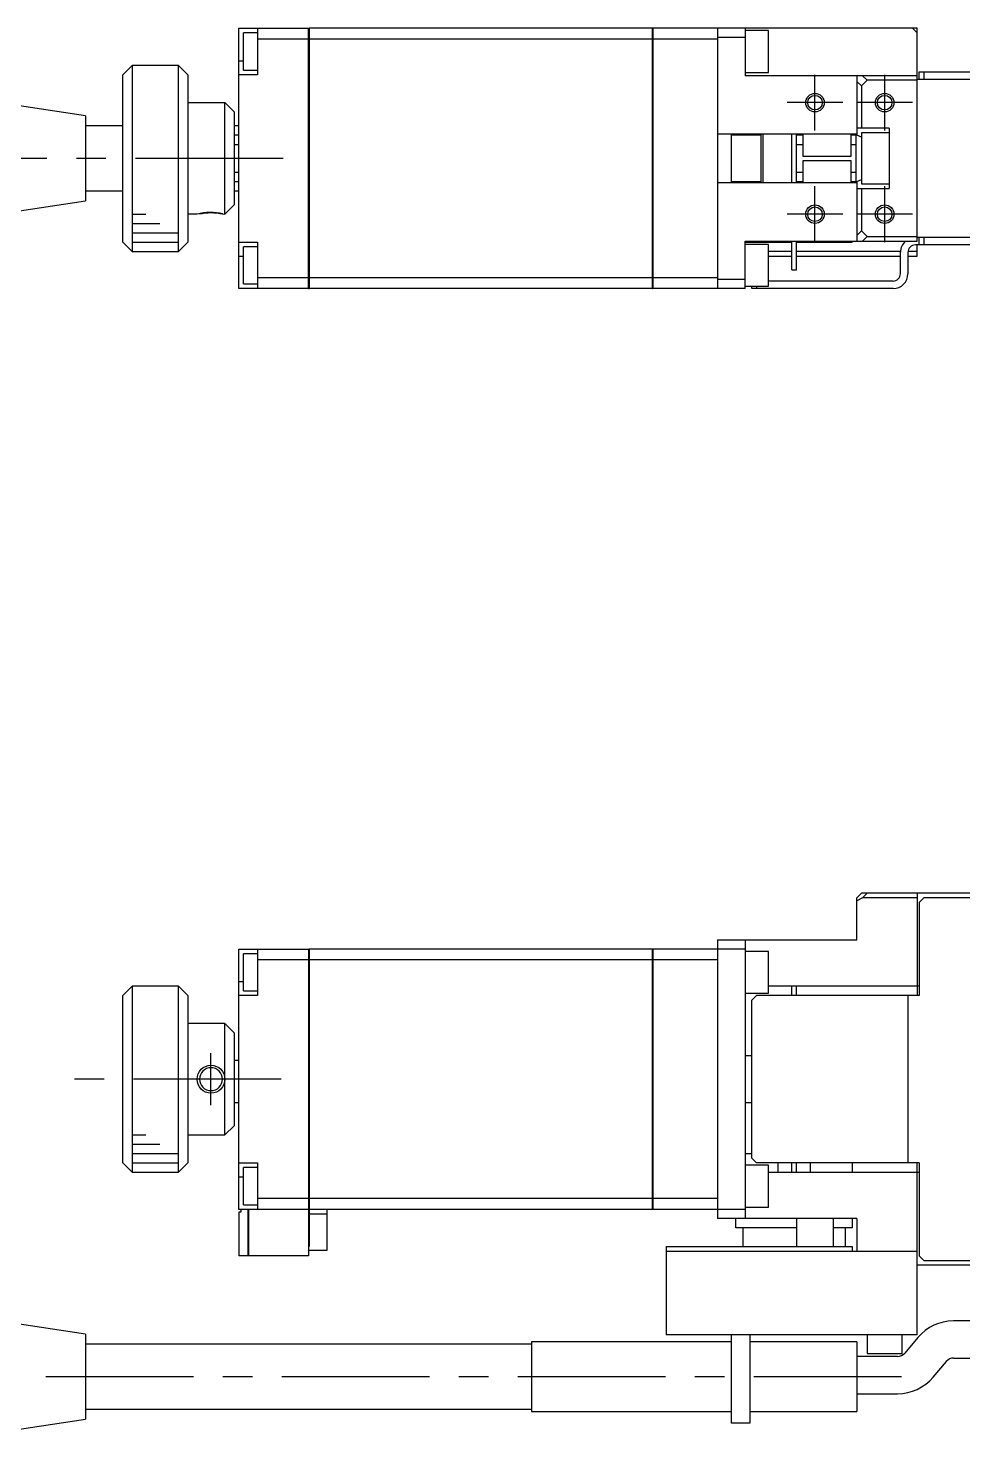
# Model space of a CAD drawing. Extents: x 0 to 725, y -8 to 421.
# Drawn here: x 136.9 to 237.5, y 268.5 to 420.6 of the extents above; entities that cross this region are included whole.
import ezdxf

# ---------------------------------------------------------------- set-up
doc = ezdxf.new("R2010")
doc.units = 0
doc.header["$LTSCALE"] = 0.5
doc.linetypes.add('CENTER', pattern=[50.8, 31.75, -6.35, 6.35, -6.35])
for name, color, linetype in [('MSM_CENTER', 1, 'CENTER'), ('MSM_CONTINUOUS', 7, 'CONTINUOUS'), ('MSM_NARROW', 5, 'CONTINUOUS')]:
    doc.layers.add(name, color=color, linetype=linetype)

msp = doc.modelspace()

# ---------------------------------------------------------------- linework, layer by layer
at = {"layer": 'MSM_CENTER'}
for p, q in [((221.58, 409.58), (221.58, 415.58)), ((229.08, 409.58), (229.08, 415.58)), ((224.58, 412.58), (218.58, 412.58)), ((232.08, 412.58), (226.08, 412.58)), ((164.33, 406.58), (94.33, 406.58)), ((221.58, 397.58), (221.58, 403.58)), ((229.08, 397.58), (229.08, 403.58)), ((224.58, 400.58), (218.58, 400.58)), ((232.08, 400.58), (226.08, 400.58)), ((156.58, 304.74), (156.58, 310.34)), ((164.13, 307.54), (140.3, 307.54)), ((230.89, 275.54), (91.97, 275.54))]:
    msp.add_line(p, q, dxfattribs=at)
at = {"layer": 'MSM_CONTINUOUS'}
for p, q in [((159.58, 392.58), (159.58, 420.58)), ((159.58, 420.58), (167.08, 420.58)), ((161.58, 420.08), (160.08, 420.08)), ((160.08, 416.08), (160.08, 420.08)), ((161.58, 420.58), (161.58, 415.58)), ((167.08, 392.58), (167.08, 420.58)), ((167.08, 420.57), (167.13, 420.57)), ((204.08, 420.58), (167.13, 420.58)), ((167.13, 420.58), (167.13, 392.58)), ((204.08, 392.58), (204.08, 420.58)), ((204.08, 420.57), (204.13, 420.57)), ((204.13, 420.58), (204.13, 392.58)), ((232.58, 420.58), (204.13, 420.58)), ((211.08, 420.58), (211.08, 392.58)), ((214.08, 420.58), (214.08, 415.48)), ((216.58, 420.33), (214.08, 420.33)), ((216.58, 415.83), (216.58, 420.33)), ((232.08, 420.58), (232.58, 420.08)), ((232.58, 397.68), (232.58, 420.58)), ((167.08, 419.42), (161.58, 419.42)), ((167.08, 419.42), (167.13, 419.42)), ((204.08, 419.42), (167.13, 419.42)), ((204.08, 419.42), (204.13, 419.42)), ((211.08, 419.42), (204.13, 419.42)), ((214.08, 419.58), (211.08, 419.58)), ((148.08, 416.58), (147.08, 415.58)), ((153.08, 416.58), (148.08, 416.58)), ((148.08, 416.58), (148.08, 396.58)), ((154.08, 415.58), (153.08, 416.58)), ((153.08, 396.58), (153.08, 416.58)), ((159.58, 417.08), (160.08, 417.08)), ((147.08, 397.58), (147.08, 415.58)), ((154.08, 415.58), (154.08, 397.58)), ((161.58, 415.58), (159.58, 415.58)), ((160.08, 416.08), (161.58, 416.08)), ((214.08, 415.83), (216.58, 415.83)), ((232.58, 415.48), (214.08, 415.48)), ((226.08, 415.48), (226.08, 409.07)), ((226.7, 415.48), (227.2, 414.98)), ((248.08, 415.08), (232.58, 415.08)), ((232.78, 415.08), (232.78, 415.88)), ((232.78, 415.88), (247.78, 415.88)), ((233.28, 415.88), (233.28, 415.08)), ((143.08, 411.15), (127.08, 413.58)), ((226.58, 414.37), (226.08, 414.87)), ((227.2, 414.98), (226.58, 414.37)), ((226.58, 414.37), (226.58, 409.83)), ((232.58, 414.98), (227.2, 414.98)), ((154.08, 412.58), (158.08, 412.58)), ((159.08, 411.58), (158.08, 412.58)), ((158.08, 400.58), (158.08, 412.58)), ((143.08, 411.15), (143.08, 402.01)), ((159.08, 411.58), (159.08, 401.58)), ((147.08, 410.08), (143.08, 410.08)), ((159.58, 410.08), (159.08, 410.08)), ((159.58, 409.08), (159.08, 409.08)), ((226.08, 409.18), (211.08, 409.18)), ((212.58, 403.98), (212.58, 409.18)), ((215.78, 409.08), (212.58, 409.08)), ((215.78, 403.98), (215.78, 409.18)), ((215.98, 409.18), (215.98, 403.98)), ((219.08, 403.98), (219.08, 409.18)), ((219.58, 403.98), (219.58, 409.18)), ((220.28, 409.08), (219.58, 409.08)), ((220.28, 409.18), (220.28, 406.83)), ((225.48, 406.83), (225.48, 409.18)), ((225.98, 409.08), (225.48, 409.08)), ((225.58, 409.08), (225.58, 409.18)), ((225.98, 409.18), (225.98, 403.98)), ((229.58, 409.83), (226.08, 409.83)), ((226.58, 408.86), (226.08, 409.07)), ((226.58, 409.33), (226.58, 403.83)), ((229.58, 409.33), (226.58, 409.33)), ((229.58, 409.83), (229.58, 403.33)), ((159.08, 408.08), (159.58, 408.08)), ((219.58, 408.08), (220.28, 408.08)), ((225.48, 408.08), (225.98, 408.08)), ((220.28, 406.83), (225.48, 406.83)), ((220.28, 406.33), (220.28, 403.98)), ((225.48, 406.33), (220.28, 406.33)), ((225.48, 403.98), (225.48, 406.33)), ((159.58, 405.08), (159.08, 405.08)), ((220.28, 405.08), (219.58, 405.08)), ((225.98, 405.08), (225.48, 405.08)), ((143.08, 403.08), (147.08, 403.08)), ((159.08, 404.08), (159.58, 404.08)), ((159.08, 403.08), (159.58, 403.08)), ((211.08, 403.98), (226.08, 403.98)), ((212.58, 404.08), (215.78, 404.08)), ((219.58, 404.08), (220.28, 404.08)), ((225.48, 404.08), (225.98, 404.08)), ((225.58, 403.98), (225.58, 404.08)), ((226.08, 404.09), (226.58, 404.3)), ((226.08, 404.09), (226.08, 397.68)), ((226.08, 403.33), (229.58, 403.33)), ((226.58, 403.83), (229.58, 403.83)), ((226.58, 403.33), (226.58, 398.79)), ((127.08, 399.58), (143.08, 402.01)), ((158.08, 400.58), (159.08, 401.58)), ((155.08, 400.58), (154.08, 400.58)), ((226.08, 398.29), (226.58, 398.79)), ((226.58, 398.79), (227.2, 398.18)), ((147.08, 397.58), (148.08, 396.58)), ((153.08, 396.58), (154.08, 397.58)), ((159.58, 397.58), (161.58, 397.58)), ((161.58, 397.08), (160.08, 397.08)), ((160.08, 393.08), (160.08, 397.08)), ((161.58, 397.58), (161.58, 392.58)), ((214.08, 397.68), (232.58, 397.68)), ((214.08, 392.58), (214.08, 397.68)), ((214.08, 397.58), (219.08, 397.58)), ((216.58, 397.33), (214.08, 397.33)), ((216.58, 392.83), (216.58, 397.33)), ((219.08, 394.58), (219.08, 397.68)), ((219.58, 394.58), (219.58, 397.68)), ((219.58, 397.58), (225.58, 397.58)), ((225.58, 397.58), (225.58, 397.68)), ((227.2, 398.18), (226.7, 397.68)), ((227.2, 398.18), (232.58, 398.18)), ((247.78, 397.28), (232.38, 397.28)), ((248.08, 398.08), (232.58, 398.08)), ((232.58, 396.08), (232.58, 397.28)), ((232.78, 397.28), (232.78, 398.08)), ((233.28, 398.08), (233.28, 397.28)), ((148.08, 396.58), (153.08, 396.58)), ((159.58, 396.08), (160.08, 396.08)), ((219.08, 396.58), (216.58, 396.58)), ((216.58, 396.08), (219.08, 396.08)), ((230.79, 396.58), (219.58, 396.58)), ((219.58, 396.08), (230.78, 396.08)), ((230.78, 394.18), (230.78, 396.48)), ((231.58, 396.48), (231.58, 394.18)), ((231.58, 396.08), (232.58, 396.08)), ((232.58, 396.58), (231.59, 396.58)), ((219.08, 394.58), (219.58, 394.58)), ((167.08, 392.58), (159.58, 392.58)), ((160.08, 393.08), (161.58, 393.08)), ((167.08, 393.73), (161.58, 393.73)), ((167.08, 393.74), (167.13, 393.74)), ((167.08, 392.59), (167.13, 392.59)), ((204.08, 393.73), (167.13, 393.73)), ((204.08, 392.58), (167.13, 392.58)), ((204.08, 393.74), (204.13, 393.74)), ((204.08, 392.59), (204.13, 392.59)), ((211.08, 393.73), (204.13, 393.73)), ((214.08, 392.58), (204.13, 392.58)), ((211.08, 393.58), (214.08, 393.58)), ((214.08, 392.83), (216.58, 392.83)), ((214.78, 392.58), (214.78, 392.83)), ((229.98, 392.58), (214.78, 392.58)), ((215.28, 392.83), (215.28, 392.58)), ((229.98, 393.38), (216.58, 393.38)), ((226.08, 327.04), (226.58, 327.54)), ((226.7, 327.04), (226.08, 326.74)), ((226.08, 322.54), (226.08, 327.04)), ((261.58, 327.54), (226.58, 327.54)), ((227.2, 327.54), (226.7, 327.04)), ((232.58, 327.04), (226.7, 327.04)), ((232.58, 327.54), (232.58, 316.54)), ((233.28, 327.04), (232.78, 326.54)), ((247.28, 327.04), (233.28, 327.04)), ((232.78, 326.54), (232.78, 316.54)), ((211.08, 322.54), (211.08, 292.54)), ((211.08, 322.54), (226.08, 322.54)), ((214.08, 322.54), (214.08, 292.54)), ((159.58, 293.54), (159.58, 321.54)), ((159.58, 321.54), (167.08, 321.54)), ((161.58, 321.04), (160.08, 321.04)), ((160.08, 317.04), (160.08, 321.04)), ((161.58, 321.54), (161.58, 316.54)), ((167.08, 321.54), (167.08, 288.54)), ((167.08, 321.53), (167.13, 321.53)), ((204.08, 321.54), (167.13, 321.54)), ((167.13, 321.54), (167.13, 289.54)), ((204.08, 293.54), (204.08, 321.54)), ((204.08, 321.53), (204.13, 321.53)), ((204.13, 321.54), (204.13, 293.54)), ((214.08, 321.54), (204.13, 321.54)), ((216.58, 321.29), (214.08, 321.29)), ((216.58, 316.79), (216.58, 321.29)), ((167.08, 320.39), (161.58, 320.39)), ((167.08, 320.39), (167.13, 320.39)), ((204.08, 320.39), (167.13, 320.39)), ((204.08, 320.39), (204.13, 320.39)), ((211.08, 320.39), (204.13, 320.39)), ((159.58, 318.04), (160.08, 318.04)), ((148.08, 317.54), (147.08, 316.54)), ((147.08, 298.54), (147.08, 316.54)), ((148.08, 317.54), (148.08, 297.54)), ((153.08, 317.54), (148.08, 317.54)), ((153.08, 297.54), (153.08, 317.54)), ((154.08, 316.54), (153.08, 317.54)), ((154.08, 316.54), (154.08, 298.54)), ((161.58, 316.54), (159.58, 316.54)), ((160.08, 317.04), (161.58, 317.04)), ((214.08, 316.79), (216.58, 316.79)), ((215.28, 316.54), (214.78, 316.04)), ((232.78, 316.54), (215.28, 316.54)), ((232.78, 317.54), (216.58, 317.54)), ((219.08, 316.54), (219.08, 317.54)), ((219.58, 316.54), (219.58, 317.54)), ((231.58, 316.54), (231.58, 298.54)), ((214.78, 299.04), (214.78, 316.04)), ((158.08, 313.54), (154.08, 313.54)), ((158.08, 313.54), (159.08, 312.54)), ((158.08, 301.54), (158.08, 313.54)), ((159.08, 312.54), (159.08, 302.54)), ((159.58, 309.54), (159.08, 309.54)), ((214.78, 310.04), (214.08, 310.04)), ((159.08, 305.04), (159.58, 305.04)), ((214.08, 305.04), (214.78, 305.04)), ((154.08, 301.54), (158.08, 301.54)), ((159.08, 302.54), (158.08, 301.54)), ((214.08, 299.54), (214.78, 299.54)), ((147.08, 298.54), (148.08, 297.54)), ((153.08, 297.54), (154.08, 298.54)), ((159.58, 298.54), (161.58, 298.54)), ((161.58, 298.04), (160.08, 298.04)), ((160.08, 294.04), (160.08, 298.04)), ((161.58, 298.54), (161.58, 293.54)), ((216.58, 298.29), (214.08, 298.29)), ((214.78, 299.04), (215.28, 298.54)), ((232.78, 298.54), (215.28, 298.54)), ((216.58, 293.79), (216.58, 298.29)), ((217.58, 298.54), (217.58, 297.54)), ((219.08, 297.54), (219.08, 298.54)), ((219.58, 297.54), (219.58, 298.54)), ((221.08, 297.54), (221.08, 298.54)), ((225.58, 298.54), (225.58, 297.54)), ((232.58, 280.04), (232.58, 298.54)), ((232.78, 298.54), (232.78, 288.54)), ((148.08, 297.54), (153.08, 297.54)), ((159.58, 297.04), (160.08, 297.04)), ((216.58, 297.54), (232.78, 297.54)), ((167.08, 293.54), (159.58, 293.54)), ((159.78, 293.54), (159.78, 293.24)), ((160.08, 294.04), (161.58, 294.04)), ((160.58, 288.54), (160.58, 293.54)), ((160.63, 293.54), (160.63, 288.54)), ((167.08, 294.7), (161.58, 294.7)), ((167.08, 294.7), (167.13, 294.7)), ((167.08, 293.55), (167.13, 293.55)), ((204.08, 294.7), (167.13, 294.7)), ((204.08, 293.54), (167.13, 293.54)), ((169.08, 289.14), (169.08, 293.54)), ((204.08, 294.7), (204.13, 294.7)), ((204.08, 293.55), (204.13, 293.55)), ((211.08, 294.7), (204.13, 294.7)), ((214.08, 293.54), (204.13, 293.54)), ((214.08, 293.79), (216.58, 293.79)), ((159.78, 293.24), (159.58, 293.24)), ((159.58, 293.24), (159.58, 288.54)), ((167.13, 293.04), (169.08, 293.04)), ((226.08, 292.54), (211.08, 292.54)), ((213.08, 291.54), (213.08, 292.54)), ((219.58, 292.54), (219.58, 289.54)), ((223.58, 289.54), (223.58, 292.54)), ((225.58, 292.54), (225.58, 291.54)), ((226.08, 292.54), (226.08, 289.04)), ((219.58, 291.54), (213.08, 291.54)), ((213.83, 291.54), (213.83, 289.54)), ((225.58, 291.54), (223.58, 291.54)), ((224.83, 291.54), (224.83, 289.54)), ((167.13, 289.54), (167.08, 289.54)), ((167.08, 289.14), (169.08, 289.14)), ((205.58, 289.54), (225.58, 289.54)), ((205.58, 289.54), (205.58, 280.04)), ((205.58, 289.04), (232.58, 289.04)), ((225.58, 289.54), (225.58, 289.04)), ((160.58, 288.54), (159.58, 288.54)), ((160.58, 288.59), (160.63, 288.59)), ((167.08, 288.54), (160.63, 288.54)), ((271.78, 287.54), (232.58, 287.54)), ((232.78, 288.54), (233.28, 288.04)), ((233.28, 288.04), (247.28, 288.04)), ((143.08, 280.11), (127.08, 282.54)), ((239.08, 281.54), (236.48, 281.54)), ((143.08, 280.11), (143.08, 270.97)), ((232.58, 280.04), (205.58, 280.04)), ((212.58, 270.54), (212.58, 280.04)), ((214.58, 280.04), (214.58, 270.54)), ((227.18, 280.04), (227.18, 278.04)), ((230.98, 278.04), (230.98, 280.04)), ((232.65, 279.76), (231.24, 278.07)), ((191.08, 279.04), (143.08, 279.04)), ((212.58, 279.29), (191.08, 279.29)), ((191.08, 279.29), (191.08, 271.79)), ((226.08, 279.29), (214.58, 279.29)), ((226.08, 279.29), (226.08, 271.79)), ((230.47, 277.71), (226.08, 277.71)), ((227.18, 278.04), (230.98, 278.04)), ((234.3, 275.5), (235.72, 277.19)), ((236.48, 277.54), (239.08, 277.54)), ((226.08, 273.71), (230.47, 273.71)), ((127.08, 268.54), (143.08, 270.97)), ((143.08, 272.04), (191.08, 272.04)), ((191.08, 271.79), (212.58, 271.79)), ((214.58, 271.79), (226.08, 271.79)), ((214.58, 270.54), (212.58, 270.54))]:
    msp.add_line(p, q, dxfattribs=at)
for centre in [(221.58, 412.58), (229.08, 412.58), (221.58, 400.58), (229.08, 400.58)]:
    msp.add_circle(centre, 0.783, dxfattribs=at)
at = {"layer": 'MSM_CONTINUOUS', "extrusion": (0, 0, -1)}
msp.add_circle((-156.58, 307.54), 1.23, dxfattribs=at)
at = {"layer": 'MSM_CONTINUOUS'}
for centre, radius, start, end in [((156.58, 394.71), 6, 77.976, 102.024), ((232.38, 396.48), 1.6, 131.4097, 180), ((232.38, 396.48), 0.8, 90, 180), ((229.98, 394.18), 0.8, 270, 0), ((229.98, 394.18), 1.6, 270, 0), ((236.48, 276.54), 5, 90, 140), ((230.47, 278.71), 1, 270, 320), ((236.48, 276.54), 1, 90, 140), ((230.47, 278.71), 5, 270, 320)]:
    msp.add_arc(centre, radius, start, end, dxfattribs=at)
at = {"layer": 'MSM_NARROW'}
for p, q in [((148.08, 400.58), (149.58, 400.58)), ((157.84, 400.63), (158.08, 400.58)), ((148.08, 399.58), (151.08, 399.58)), ((148.08, 398.58), (153.08, 398.58)), ((148.08, 397.58), (153.08, 397.58)), ((148.08, 301.54), (149.58, 301.54)), ((148.08, 300.54), (151.08, 300.54)), ((148.08, 299.54), (153.08, 299.54)), ((148.08, 298.54), (153.08, 298.54))]:
    msp.add_line(p, q, dxfattribs=at)
for centre, radius in [((221.58, 412.58), 1), ((229.08, 412.58), 1), ((221.58, 400.58), 1), ((229.08, 400.58), 1), ((156.58, 307.54), 1.5)]:
    msp.add_circle(centre, radius, dxfattribs=at)
msp.add_arc((156.58, 394.79), 5.98, 77.7873, 104.5016, dxfattribs=at)

doc.saveas('drawing.dxf')
